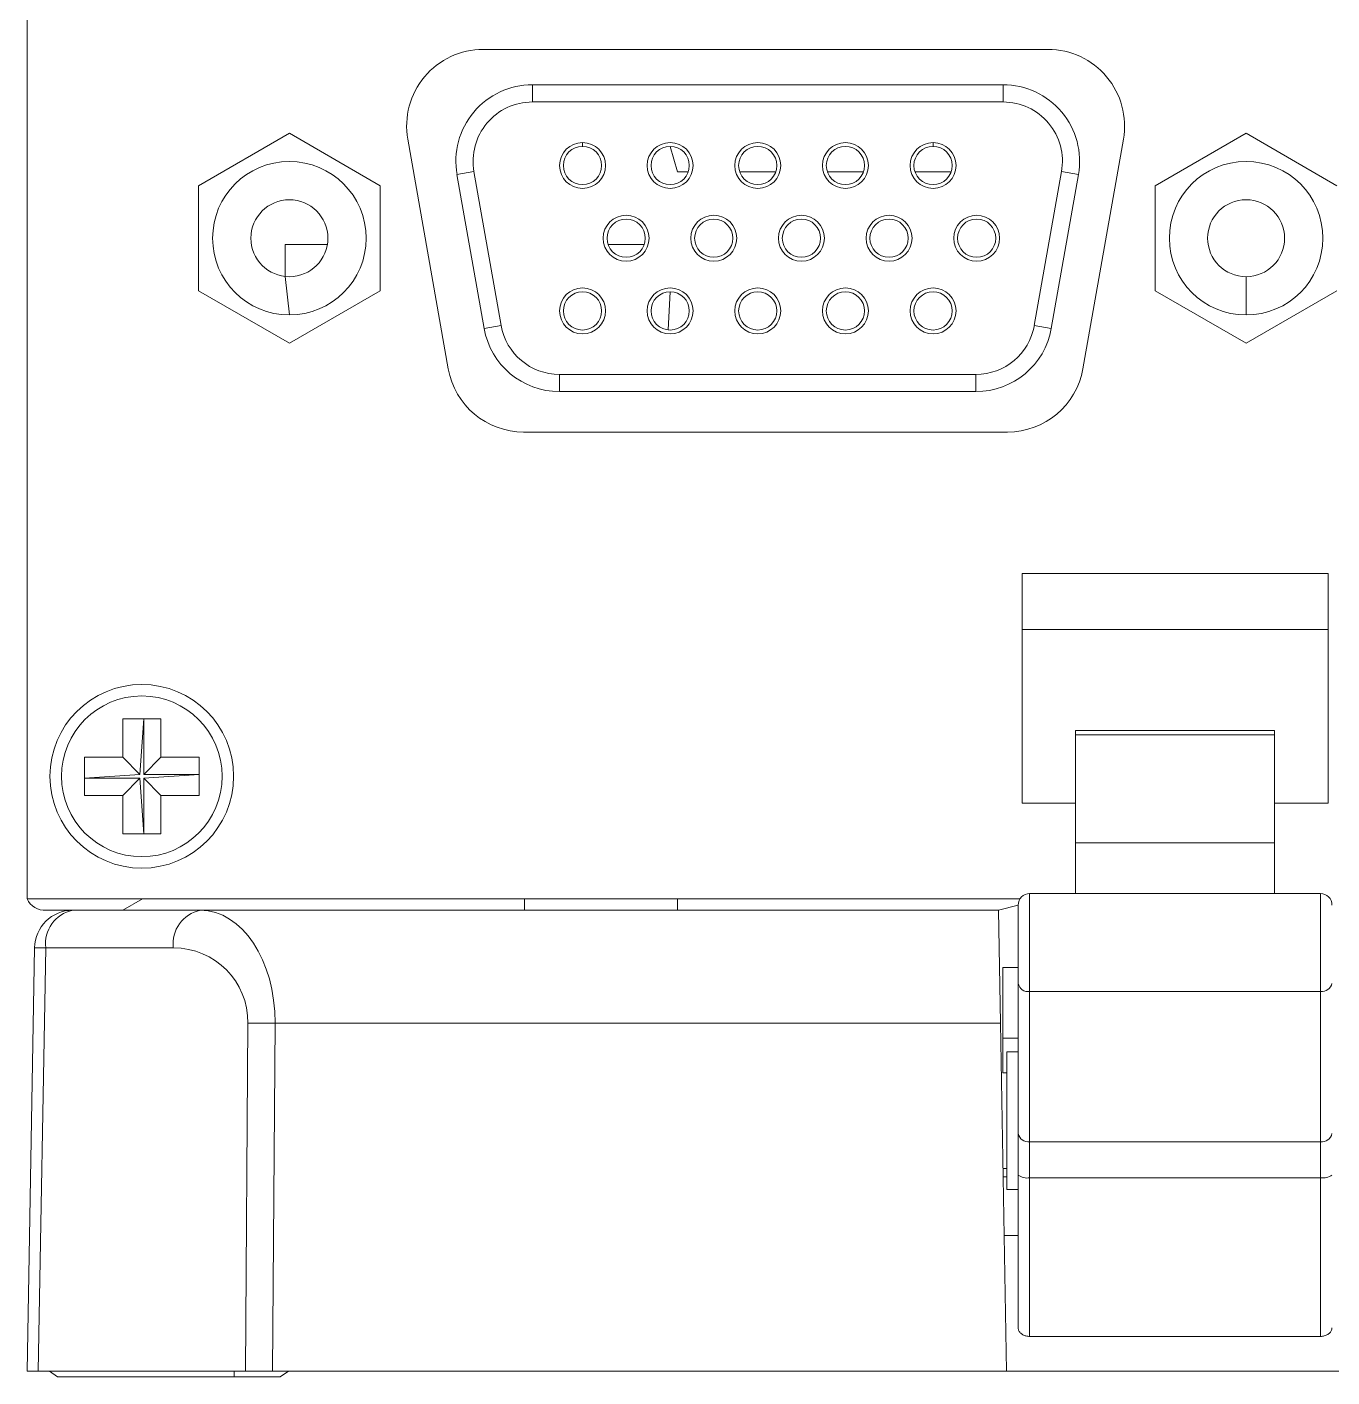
# Model space of a CAD drawing. Header units: millimetres. Extents: x 2 to 278, y 1 to 215.
# Drawn here: x 198.73 to 215.78, y 53.8 to 71.44 of the extents above; entities that cross this region are included whole.
import ezdxf

# ---------------------------------------------------------------- set-up
doc = ezdxf.new("R2010")
doc.units = ezdxf.units.MM

msp = doc.modelspace()

# ---------------------------------------------------------------- linework, layer by layer
at = {"color": 7, "linetype": 'Continuous', "lineweight": 18}
for p, q in [((198.728, 82.398), (198.728, 60.048)), ((212.068, 71.148), (204.688, 71.148)), ((205.331, 70.461), (205.331, 70.686)), ((211.481, 70.686), (205.331, 70.686)), ((211.481, 70.461), (211.481, 70.686)), ((211.481, 70.461), (205.331, 70.461)), ((200.968, 69.366), (202.156, 70.052)), ((202.156, 70.052), (203.343, 69.366)), ((202.156, 70.052), (202.156, 70.052)), ((213.468, 69.366), (214.656, 70.052)), ((214.656, 70.052), (215.843, 69.366)), ((214.656, 70.052), (214.656, 70.052)), ((203.703, 69.974), (204.232, 66.974)), ((205.986, 69.881), (205.986, 69.931)), ((207.131, 69.881), (207.228, 69.548)), ((207.131, 69.881), (207.131, 69.881)), ((208.276, 69.881), (208.276, 69.881)), ((209.421, 69.881), (209.421, 69.881)), ((210.566, 69.881), (210.566, 69.931)), ((212.524, 66.974), (213.053, 69.974)), ((204.567, 69.551), (204.346, 69.512)), ((204.567, 69.551), (204.922, 67.541)), ((207.228, 69.548), (207.366, 69.548)), ((208.04, 69.548), (208.511, 69.548)), ((209.185, 69.548), (209.656, 69.548)), ((210.33, 69.548), (210.801, 69.548)), ((211.889, 67.541), (212.244, 69.551)), ((212.465, 69.512), (212.244, 69.551)), ((200.968, 67.995), (200.968, 69.366)), ((200.968, 69.366), (200.968, 69.366)), ((203.343, 69.366), (203.343, 67.995)), ((204.346, 69.512), (204.7, 67.502)), ((204.346, 69.512), (204.7, 67.502)), ((212.111, 67.502), (212.465, 69.512)), ((213.468, 67.995), (213.468, 69.366)), ((213.468, 69.366), (213.468, 69.366)), ((206.556, 68.931), (206.556, 68.931)), ((207.701, 68.931), (207.701, 68.931)), ((208.846, 68.931), (208.846, 68.931)), ((209.991, 68.931), (209.991, 68.931)), ((211.136, 68.931), (211.136, 68.931)), ((202.103, 68.598), (202.652, 68.598)), ((202.103, 68.18), (202.103, 68.598)), ((206.32, 68.598), (206.791, 68.598)), ((202.478, 68.356), (202.478, 68.356)), ((202.478, 68.356), (202.478, 68.356)), ((202.103, 68.18), (202.156, 67.678)), ((214.656, 68.178), (214.656, 67.678)), ((202.156, 67.31), (200.968, 67.995)), ((200.968, 67.995), (200.968, 67.995)), ((203.343, 67.995), (202.156, 67.31)), ((205.986, 67.981), (205.986, 67.981)), ((207.131, 67.981), (207.103, 67.482)), ((207.131, 67.981), (207.131, 67.981)), ((208.276, 67.981), (208.276, 67.981)), ((209.421, 67.981), (209.421, 67.981)), ((210.566, 67.981), (210.566, 67.981)), ((214.656, 67.31), (213.468, 67.995)), ((213.468, 67.995), (213.468, 67.995)), ((215.843, 67.995), (214.656, 67.31)), ((204.922, 67.541), (204.7, 67.502)), ((212.111, 67.502), (211.889, 67.541)), ((202.156, 67.31), (202.156, 67.31)), ((214.656, 67.31), (214.656, 67.31)), ((205.685, 66.676), (205.685, 66.901)), ((205.685, 66.901), (211.126, 66.901)), ((211.126, 66.676), (211.126, 66.901)), ((205.685, 66.676), (211.126, 66.676)), ((205.217, 66.148), (211.539, 66.148)), ((215.728, 64.298), (211.728, 64.298)), ((211.728, 64.298), (211.728, 61.298)), ((215.728, 64.298), (215.728, 61.298)), ((215.728, 63.568), (211.728, 63.568)), ((200.478, 62.398), (199.978, 62.398)), ((199.978, 62.398), (199.978, 61.898)), ((200.253, 62.398), (200.203, 61.673)), ((200.253, 61.673), (200.253, 62.398)), ((200.478, 61.898), (200.478, 62.398)), ((212.428, 62.248), (215.028, 62.248)), ((212.428, 62.19), (212.428, 62.248)), ((215.028, 62.19), (212.428, 62.19)), ((212.428, 60.778), (212.428, 62.19)), ((215.028, 62.248), (215.028, 62.19)), ((215.028, 62.19), (215.028, 60.778)), ((199.478, 61.898), (199.978, 61.898)), ((199.478, 61.898), (199.478, 61.398)), ((200.203, 61.673), (199.978, 61.898)), ((200.478, 61.898), (200.253, 61.673)), ((200.978, 61.898), (200.478, 61.898)), ((200.978, 61.398), (200.978, 61.898)), ((199.478, 61.623), (200.203, 61.673)), ((199.478, 61.623), (200.203, 61.623)), ((200.203, 61.623), (199.978, 61.398)), ((200.253, 60.898), (200.203, 61.623)), ((200.978, 61.673), (200.253, 61.673)), ((200.978, 61.673), (200.253, 61.623)), ((200.253, 61.623), (200.478, 61.398)), ((200.253, 60.898), (200.253, 61.623)), ((199.478, 61.398), (199.978, 61.398)), ((199.978, 60.898), (199.978, 61.398)), ((200.978, 61.398), (200.478, 61.398)), ((200.478, 60.898), (200.478, 61.398)), ((212.428, 61.298), (211.728, 61.298)), ((215.728, 61.298), (215.028, 61.298)), ((199.978, 60.898), (200.478, 60.898)), ((212.428, 60.116), (212.428, 60.778)), ((212.428, 60.778), (215.028, 60.778)), ((215.028, 60.778), (215.028, 60.116)), ((198.728, 60.048), (211.702, 60.048)), ((200.238, 60.048), (199.978, 59.898)), ((205.228, 60.048), (205.228, 59.898)), ((207.228, 59.898), (207.228, 60.048)), ((215.628, 60.116), (211.828, 60.116)), ((211.828, 60.116), (211.828, 58.836)), ((215.628, 58.836), (215.628, 60.116)), ((199.326, 59.898), (198.978, 59.898)), ((199.326, 59.898), (200.993, 59.898)), ((200.993, 59.898), (211.422, 59.898)), ((211.678, 59.966), (211.422, 59.898)), ((211.447, 58.424), (211.422, 59.898)), ((211.678, 58.942), (211.678, 59.966)), ((198.729, 53.873), (198.826, 59.406)), ((198.972, 59.406), (198.876, 53.873)), ((200.64, 59.406), (198.972, 59.406)), ((211.478, 59.148), (211.478, 57.773)), ((211.478, 59.148), (211.478, 59.148)), ((211.478, 59.148), (211.678, 59.148)), ((211.678, 56.979), (211.678, 58.942)), ((211.828, 58.836), (215.628, 58.836)), ((211.828, 58.836), (211.828, 56.873)), ((215.628, 56.873), (215.628, 58.836)), ((201.582, 53.873), (201.615, 58.424)), ((201.969, 58.424), (201.936, 53.873)), ((211.447, 58.424), (201.969, 58.424)), ((211.447, 58.424), (211.527, 53.873)), ((211.478, 58.228), (211.678, 58.228)), ((211.678, 58.048), (211.528, 58.048)), ((211.528, 57.148), (211.528, 58.048)), ((211.528, 57.773), (211.478, 57.773)), ((211.478, 57.773), (211.478, 57.773)), ((211.528, 56.248), (211.528, 57.148)), ((211.678, 56.438), (211.678, 56.979)), ((211.828, 56.873), (215.628, 56.873)), ((211.828, 56.873), (211.828, 56.402)), ((215.628, 56.402), (215.628, 56.873)), ((211.481, 56.523), (211.528, 56.523)), ((211.482, 56.415), (211.528, 56.415)), ((211.678, 54.44), (211.678, 56.438)), ((215.628, 56.402), (211.828, 56.402)), ((211.828, 56.402), (211.828, 54.328)), ((215.628, 54.328), (215.628, 56.402)), ((211.528, 56.248), (211.678, 56.248)), ((211.496, 55.648), (211.678, 55.648)), ((211.828, 54.328), (215.628, 54.328)), ((198.729, 53.873), (198.876, 53.873)), ((199.022, 53.873), (198.876, 53.873)), ((201.436, 53.873), (199.022, 53.873)), ((199.128, 53.798), (199.022, 53.873)), ((201.582, 53.873), (201.436, 53.873)), ((201.436, 53.798), (201.436, 53.873)), ((201.582, 53.873), (201.936, 53.873)), ((211.527, 53.873), (201.936, 53.873)), ((202.037, 53.798), (202.143, 53.873)), ((215.929, 53.873), (211.527, 53.873)), ((201.436, 53.798), (199.128, 53.798)), ((202.037, 53.798), (201.436, 53.798))]:
    msp.add_line(p, q, dxfattribs=at)
for centre, radius in [((205.986, 69.631), 0.3), ((207.131, 69.631), 0.3), ((208.276, 69.631), 0.3), ((209.421, 69.631), 0.3), ((210.566, 69.631), 0.3), ((202.156, 68.681), 1.003), ((214.656, 68.681), 1.003), ((202.156, 68.681), 0.503), ((214.656, 68.681), 0.503), ((206.556, 68.681), 0.3), ((207.701, 68.681), 0.3), ((208.846, 68.681), 0.3), ((209.991, 68.681), 0.3), ((211.136, 68.681), 0.3), ((205.986, 67.731), 0.3), ((207.131, 67.731), 0.3), ((208.276, 67.731), 0.3), ((209.421, 67.731), 0.3), ((210.566, 67.731), 0.3), ((200.228, 61.648), 1.2), ((200.228, 61.648), 1.05)]:
    msp.add_circle(centre, radius, dxfattribs=at)
for centre, radius, start, end in [((204.688, 70.148), 1, 90, 190), ((212.068, 70.148), 1, 350, 90), ((205.331, 69.686), 1, 90, 190), ((211.481, 69.686), 1, 350, 90), ((205.331, 69.686), 0.775, 90, 190), ((211.481, 69.686), 0.775, 350, 90), ((205.986, 69.631), 0.25, 90, 270), ((205.986, 69.631), 0.25, 270, 90), ((207.131, 69.631), 0.25, 90, 270), ((207.131, 69.631), 0.25, 270, 90), ((208.276, 69.631), 0.25, 90, 270), ((208.276, 69.631), 0.25, 270, 90), ((209.421, 69.631), 0.25, 90, 270), ((209.421, 69.631), 0.25, 270, 90), ((210.566, 69.631), 0.25, 90, 270), ((210.566, 69.631), 0.25, 270, 90), ((206.556, 68.681), 0.25, 90, 270), ((206.556, 68.681), 0.25, 270, 90), ((207.701, 68.681), 0.25, 90, 270), ((207.701, 68.681), 0.25, 270, 90), ((208.846, 68.681), 0.25, 90, 270), ((208.846, 68.681), 0.25, 270, 90), ((209.991, 68.681), 0.25, 90, 270), ((209.991, 68.681), 0.25, 270, 90), ((211.136, 68.681), 0.25, 90, 270), ((211.136, 68.681), 0.25, 270, 90), ((205.986, 67.731), 0.25, 90, 270), ((205.986, 67.731), 0.25, 270, 90), ((207.131, 67.731), 0.25, 90, 270), ((207.131, 67.731), 0.25, 270, 90), ((208.276, 67.731), 0.25, 90, 270), ((208.276, 67.731), 0.25, 270, 90), ((209.421, 67.731), 0.25, 90, 270), ((209.421, 67.731), 0.25, 270, 90), ((210.566, 67.731), 0.25, 90, 270), ((210.566, 67.731), 0.25, 270, 90), ((205.685, 67.676), 1, 190, 270), ((205.685, 67.676), 0.775, 190, 270), ((211.126, 67.676), 0.775, 270, 350), ((211.126, 67.676), 1, 270, 350), ((205.217, 67.148), 1, 190, 270), ((211.539, 67.148), 1, 270, 350), ((198.958, 60.147), 0.25, 203.3677, 274.7048), ((211.828, 59.966), 0.15, 90, 180), ((215.628, 59.966), 0.15, 0, 90), ((199.326, 59.398), 0.5, 90, 179), ((199.414, 59.461), 0.445, 101.4311, 187.0946), ((201.081, 59.461), 0.445, 101.4311, 187.0946), ((198.899, 56.417), 2.99, 88.5969, 91.4031), ((211.809, 58.967), 0.133, 191.0272, 278.444), ((215.646, 58.97), 0.135, 262.3394, 348.1894), ((201.792, 36.958), 21.466, 89.5282, 90.4718), ((211.809, 57.004), 0.133, 191.0272, 278.444), ((215.646, 57.006), 0.135, 262.3394, 348.1894), ((211.791, 56.581), 0.183, 231.7327, 281.6381), ((215.662, 56.593), 0.194, 259.934, 306.6951)]:
    msp.add_arc(centre, radius, start, end, dxfattribs=at)
for centre, major_axis, ratio, start_param, end_param in [((200.968, 58.398), (0.044, 1.5), 0.666342, 4.749571, 6.302914), ((200.615, 58.406), (0.72, 0.711), 0.975618, 5.509069, 7.062412)]:
    msp.add_ellipse(centre, major_axis=major_axis, ratio=ratio, start_param=start_param, end_param=end_param, dxfattribs=at)
for points, knots in [([(211.828, 54.328), (211.82, 54.329), (211.804, 54.329), (211.78, 54.334), (211.758, 54.341), (211.738, 54.35), (211.72, 54.362), (211.704, 54.376), (211.692, 54.392), (211.684, 54.409), (211.679, 54.425), (211.678, 54.435), (211.678, 54.44)], [0, 0, 0, 0, 0.0988307, 0.2005862, 0.2994023, 0.4009748, 0.5019726, 0.6056389, 0.7116367, 0.8204215, 0.9094502, 1, 1, 1, 1]), ([(215.778, 54.44), (215.778, 54.434), (215.777, 54.421), (215.77, 54.402), (215.758, 54.383), (215.743, 54.367), (215.723, 54.353), (215.702, 54.342), (215.678, 54.334), (215.653, 54.329), (215.636, 54.329), (215.628, 54.328)], [0, 0, 0, 0, 0.1138426, 0.2309236, 0.3447909, 0.462172, 0.5722637, 0.6859177, 0.7900016, 0.8973959, 1, 1, 1, 1])]:
    msp.add_open_spline(points, degree=3, knots=knots, dxfattribs=at)

doc.saveas('drawing.dxf')
